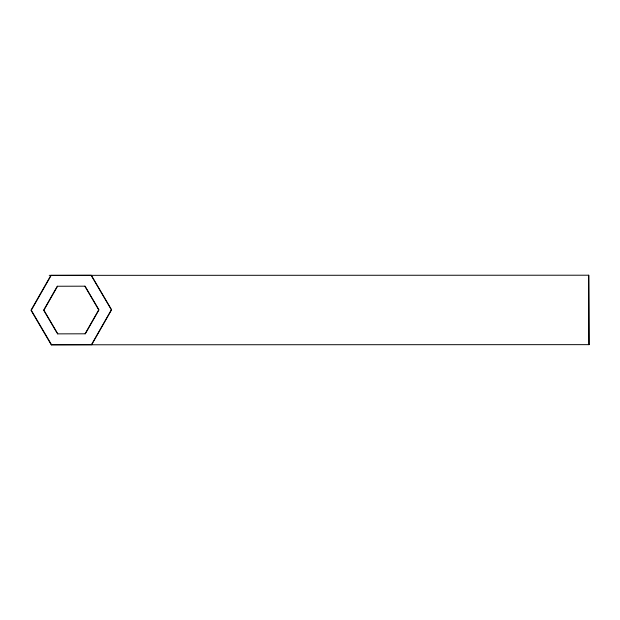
<?xml version="1.0" encoding="UTF-8"?>
<svg xmlns="http://www.w3.org/2000/svg" width="620" height="620" viewBox="0 0 620 620"><rect width="100%" height="100%" fill="white"/><g stroke="black" fill="none" stroke-linecap="round" stroke-linejoin="round"><path stroke-width="0.93" d="M589 344.65L51.266 344.79L31 310.256L50.902 275.35L588.736 275.21L589 344.65L588.736 275.21M51.545 344.79L31.279 310.256L51.181 275.35M57.094 333.048L43.671 310.178L57.311 286.246L85.056 286.184L98.952 309.868L85.312 333.8L57.567 333.862M57.784 333.862L43.888 310.178L57.528 286.246M85.103 333.8L98.743 309.868L84.847 286.184M91.481 344.697L111.383 309.791L91.597 276.078M49.228 275.358L91.295 275.257L111.561 309.791L91.667 344.697L51.266 344.79"/></g></svg>
